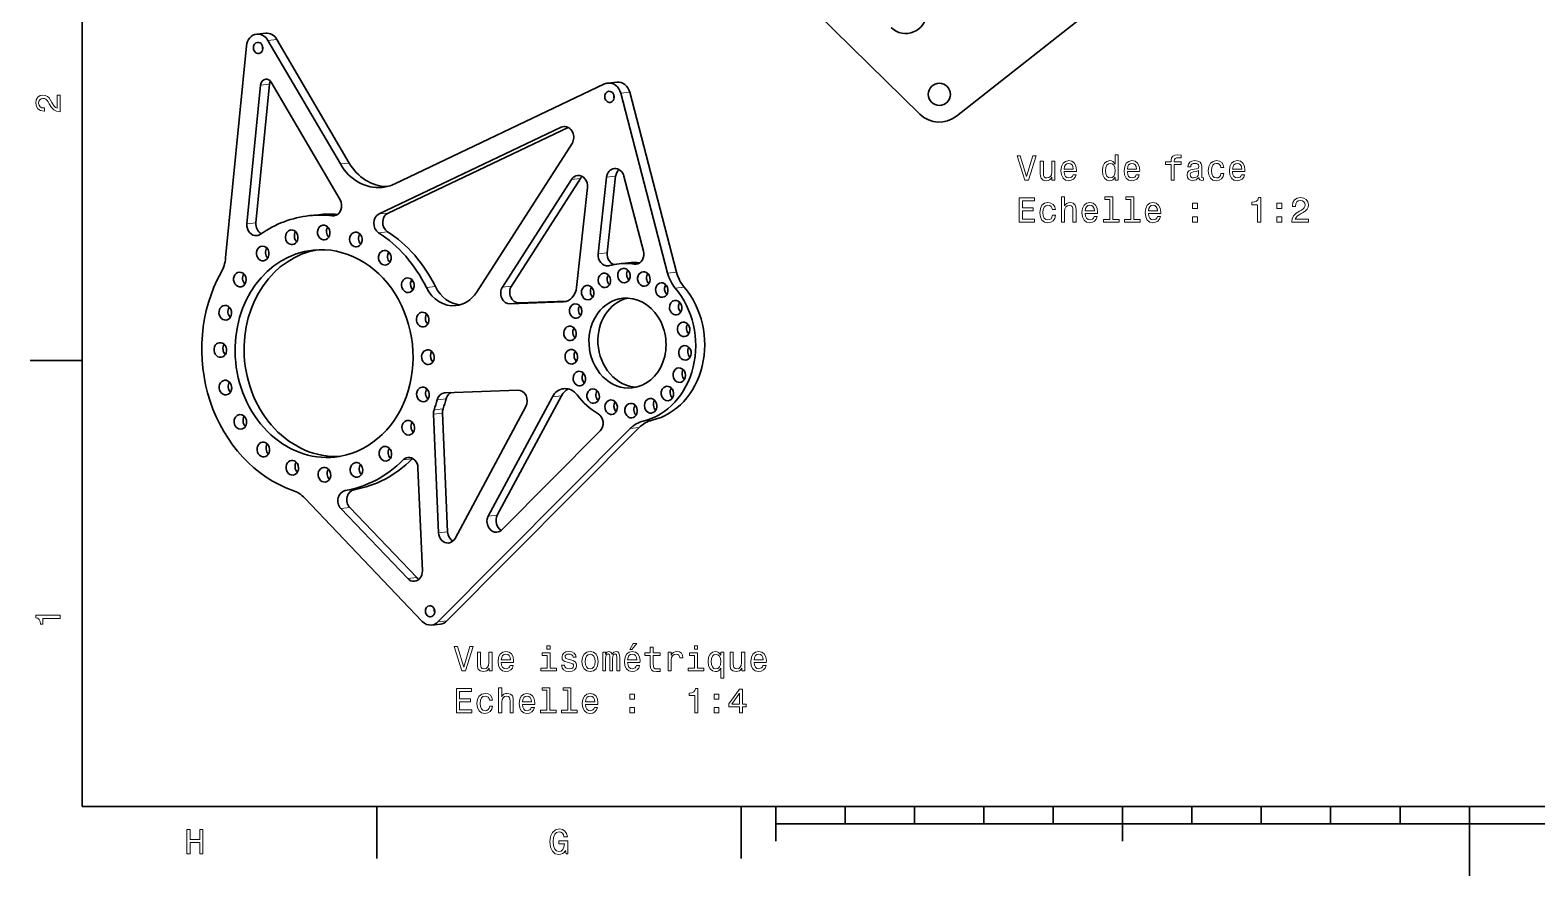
# Model space of a CAD drawing. Extents: x 0 to 420, y 0 to 297.
# Drawn here: x 2.5 to 219.7, y 0 to 121.9 of the extents above; entities that cross this region are included whole.
import ezdxf

# ---------------------------------------------------------------- set-up
doc = ezdxf.new("R2010")
doc.units = 0

msp = doc.modelspace()

# ---------------------------------------------------------------- linework, layer by layer
at = {"color": 7, "lineweight": 35}
for p, q in [((10, 287), (10, 10)), ((204.404541, 163.354095), (136.066574, 109.527504)), ((130.789108, 109.815613), (93.420738, 146.505951)), ((33.674801, 119.663879), (30.678421, 89.081589)), ((47.22279, 102.634369), (36.775673, 120.46244)), ((48.518517, 102.770615), (38.0714, 120.598694)), ((33.753609, 94.013489), (35.712704, 114.008789)), ((35.049339, 94.149734), (37.00843, 114.145042)), ((85.328804, 114.168823), (55.06496, 99.773178)), ((88.949409, 112.974655), (95.708809, 87.021477)), ((87.653687, 112.838402), (94.413086, 86.885223)), ((79.073311, 107.921494), (52.801247, 95.424629)), ((80.055649, 107.908676), (54.096973, 95.560883)), ((80.626205, 105.6082), (66.832642, 84.125237)), ((73.987549, 67.693741), (63.756229, 48.656834)), ((89.02166, 64.493927), (61.300468, 36.621265)), ((90.31739, 64.63018), (62.596191, 36.757519)), ((70.502937, 49.891357), (84.68129, 64.147171)), ((59.040527, 36.686954), (42.109695, 54.443886)), ((10, 10), (410, 10)), ((110, 7.5), (310, 7.5))]:
    msp.add_line(p, q, dxfattribs=at)
at = {"color": 7, "lineweight": 35, "ltscale": 0.032572}
for p, q in [((36.460838, 121.49765), (35.165108, 121.361397)), ((87.105225, 114.441055), (85.809494, 114.304802)), ((44.08284, 95.324234), (42.787113, 95.187981)), ((88.716133, 88.387634), (87.420403, 88.251381)), ((61.664787, 36.299984), (60.369057, 36.163734))]:
    msp.add_line(p, q, dxfattribs=at)
at = {"color": 7, "lineweight": 13, "ltscale": 0.032572}
for p, q in [((38.0714, 120.598694), (36.775673, 120.46244)), ((37.00843, 114.145042), (35.712704, 114.008789)), ((88.949409, 112.974655), (87.653687, 112.838402)), ((48.518517, 102.770615), (47.22279, 102.634369)), ((81.843666, 100.549881), (80.547935, 100.413635)), ((86.909843, 100.8564), (85.61412, 100.720154)), ((35.049339, 94.149734), (33.753609, 94.013489)), ((54.096973, 95.560883), (52.801247, 95.424629)), ((54.025566, 92.863846), (52.729836, 92.727592)), ((85.700043, 89.812447), (84.404312, 89.676193)), ((95.708809, 87.021477), (94.413086, 86.885223)), ((60.92849, 84.963318), (59.632759, 84.827065)), ((71.8815, 85.03418), (70.58577, 84.897926)), ((96.803177, 84.880379), (95.507454, 84.744125)), ((72.997467, 82.613564), (71.701736, 82.47731)), ((62.484806, 68.790657), (61.189079, 68.654411)), ((79.099464, 69.211517), (77.803734, 69.075264)), ((61.939625, 66.704308), (60.643898, 66.568054)), ((62.031593, 67.337448), (60.735867, 67.201202)), ((92.183716, 65.695122), (90.887993, 65.558868)), ((90.31739, 64.63018), (89.02166, 64.493927)), ((57.572021, 60.110588), (56.276295, 59.974335)), ((49.211002, 55.674271), (47.915276, 55.538017)), ((48.599075, 53.092922), (47.303349, 52.956673)), ((69.850319, 52.002098), (68.554588, 51.865849)), ((62.677792, 49.59304), (61.382065, 49.456787)), ((58.228584, 42.993565), (56.932854, 42.857315)), ((62.596191, 36.757519), (61.300468, 36.621265))]:
    msp.add_line(p, q, dxfattribs=at)
at = {"color": 7, "lineweight": 35, "ltscale": 0.490714}
msp.add_line((37.263138, 114.408073), (47.186981, 97.472969), dxfattribs=at)
at = {"color": 7, "lineweight": 13, "ltscale": 0.018461}
msp.add_line((79.807686, 107.998718), (79.073311, 107.921494), dxfattribs=at)
at = {"color": 7, "lineweight": 35, "ltscale": 0.460965}
for p, q in [((70.58577, 84.897926), (80.547935, 100.413635)), ((71.8815, 85.03418), (81.843666, 100.549881))]:
    msp.add_line(p, q, dxfattribs=at)
at = {"color": 7, "lineweight": 35, "ltscale": 0.277751}
msp.add_line((84.404312, 89.676193), (85.61412, 100.720154), dxfattribs=at)
at = {"color": 7, "lineweight": 35, "ltscale": 0.27775}
msp.add_line((85.700043, 89.812447), (86.909843, 100.8564), dxfattribs=at)
at = {"color": 7, "lineweight": 35, "ltscale": 0.278915}
msp.add_line((88.112968, 100.873962), (90.92485, 90.077538), dxfattribs=at)
at = {"color": 7, "lineweight": 35, "ltscale": 0.362488}
msp.add_line((82.856026, 99.251961), (81.27713, 84.838654), dxfattribs=at)
at = {"color": 7, "lineweight": 13, "ltscale": 0.012146}
msp.add_line((46.531445, 95.216156), (46.048252, 95.165344), dxfattribs=at)
at = {"color": 7, "lineweight": 13, "ltscale": 0.013934}
msp.add_line((90.1287, 88.258713), (89.574409, 88.200424), dxfattribs=at)
at = {"color": 7, "lineweight": 35, "ltscale": 0.189827}
msp.add_line((79.290253, 82.740425), (71.701736, 82.47731), dxfattribs=at)
at = {"color": 7, "lineweight": 35, "ltscale": 0.171582}
msp.add_line((79.856621, 82.851387), (72.997467, 82.613564), dxfattribs=at)
at = {"color": 7, "lineweight": 13, "ltscale": 0.006383}
msp.add_line((79.544167, 82.76712), (79.290253, 82.740425), dxfattribs=at)
at = {"color": 7, "lineweight": 35, "ltscale": 0.1875}
for p, q in [((10, 74.300003), (2.5, 74.300003)), ((52.5, 10), (52.5, 2.5)), ((105, 10), (105, 2.5))]:
    msp.add_line(p, q, dxfattribs=at)
at = {"color": 7, "lineweight": 35, "ltscale": 0.262215}
msp.add_line((72.814148, 70.016708), (62.331863, 69.653267), dxfattribs=at)
at = {"color": 7, "lineweight": 35, "ltscale": 0.488435}
msp.add_line((77.803734, 69.075264), (68.554588, 51.865849), dxfattribs=at)
at = {"color": 7, "lineweight": 35, "ltscale": 0.488436}
msp.add_line((79.099464, 69.211517), (69.850319, 52.002098), dxfattribs=at)
at = {"color": 7, "lineweight": 35, "ltscale": 0.42818}
for p, q in [((61.382065, 49.456787), (60.643898, 66.568054)), ((62.677792, 49.59304), (61.939625, 66.704308))]:
    msp.add_line(p, q, dxfattribs=at)
at = {"color": 7, "lineweight": 35, "ltscale": 0.372056}
msp.add_line((59.053627, 43.982586), (58.412212, 58.850983), dxfattribs=at)
at = {"color": 7, "lineweight": 35, "ltscale": 0.348859}
for p, q in [((47.303349, 52.956673), (56.932854, 42.857315)), ((48.599075, 53.092922), (58.228584, 42.993565))]:
    msp.add_line(p, q, dxfattribs=at)
at = {"color": 7, "lineweight": 35, "ltscale": 0.125}
for p, q in [((110, 10), (110, 5)), ((160, 10), (160, 5))]:
    msp.add_line(p, q, dxfattribs=at)
at = {"color": 7, "lineweight": 35, "ltscale": 0.0625}
for p, q in [((120, 10), (120, 7.5)), ((130, 10), (130, 7.5)), ((140, 10), (140, 7.5)), ((150, 10), (150, 7.5)), ((170, 10), (170, 7.5)), ((180, 10), (180, 7.5)), ((190, 10), (190, 7.5)), ((200, 10), (200, 7.5))]:
    msp.add_line(p, q, dxfattribs=at)
at = {"color": 7, "lineweight": 35, "ltscale": 0.25}
msp.add_line((210, 10), (210, 0), dxfattribs=at)
at = {"color": 7, "lineweight": 13}
for points in [[(6.833213, 110.169449), (6.833213, 112.575073), (6.399496, 112.575073), (6.399496, 110.673775), (6.162464, 110.779686), (5.965778, 110.961243), (5.607709, 111.521034), (5.456412, 111.818588), (5.239553, 112.151443), (4.987392, 112.388474), (4.689842, 112.524643), (4.351945, 112.575073), (3.928314, 112.489334), (3.595461, 112.252304), (3.383646, 111.889191), (3.307997, 111.420174), (3.393732, 110.93602), (3.630764, 110.567871), (4.009006, 110.330833), (4.508286, 110.250145), (4.578891, 110.250145), (4.578891, 110.709076), (4.538545, 110.709076), (4.195605, 110.754463), (3.943444, 110.890633), (3.782061, 111.107491), (3.726585, 111.394958), (3.777017, 111.687462), (3.903098, 111.90432), (4.099784, 112.045532), (4.346902, 112.095963), (4.578891, 112.060661), (4.775577, 111.964844), (4.947046, 111.803459), (5.098343, 111.581558), (5.259727, 111.284004), (5.572406, 110.789772), (5.90526, 110.441788), (6.308718, 110.235016), (6.818084, 110.169449)], [(147.039886, 103.81823), (146.162354, 100.837685), (145.259628, 103.81823), (144.780518, 103.81823), (145.910202, 100.313187), (146.41452, 100.313187), (147.518982, 103.81823)], [(150.242325, 103.0214), (149.798523, 103.0214), (149.798523, 101.458), (149.748093, 101.094887), (149.601837, 100.832642), (149.374893, 100.671257), (149.077347, 100.620827), (148.840317, 100.661171), (148.689011, 100.782204), (148.603287, 100.988976), (148.583115, 101.281487), (148.583115, 103.0214), (148.139313, 103.0214), (148.139313, 101.241142), (148.154434, 100.883072), (148.250259, 100.585518), (148.54277, 100.313187), (149.01178, 100.217369), (149.263947, 100.25267), (149.480804, 100.343445), (149.667404, 100.499786), (149.818695, 100.72673), (149.818695, 100.313187), (150.242325, 100.313187)], [(151.578781, 101.538689), (153.354004, 101.538689), (153.359039, 101.745461), (153.278351, 102.325432), (153.056458, 102.759155), (152.70343, 103.0214), (152.234406, 103.117218), (151.775467, 103.016357), (151.42244, 102.733932), (151.195496, 102.275002), (151.114807, 101.669815), (151.19046, 101.0495), (151.417404, 100.595604), (151.765381, 100.313187), (152.219269, 100.217369), (152.61264, 100.282928), (152.93541, 100.454399), (153.17244, 100.72673), (153.308609, 101.089844), (152.869858, 101.089844), (152.779068, 100.888115), (152.647949, 100.736816), (152.27475, 100.615784), (151.987289, 100.671257), (151.770432, 100.847771), (151.629211, 101.135231), (151.578781, 101.52356)], [(151.578781, 101.911888), (151.634262, 102.259872), (151.770432, 102.517075), (151.977203, 102.673416), (152.249542, 102.728889), (152.51683, 102.673416), (152.723602, 102.517075), (152.849686, 102.259872), (152.895065, 101.911888)], [(158.926773, 100.731773), (158.926773, 100.313187), (159.370575, 100.313187), (159.370575, 103.934227), (158.931808, 103.934227), (158.931808, 102.607857), (158.593918, 102.991142), (158.387146, 103.081917), (158.150116, 103.117218), (157.721436, 103.016357), (157.38858, 102.733932), (157.171722, 102.280045), (157.096085, 101.669815), (157.171722, 101.059586), (157.38858, 100.600647), (157.721436, 100.313187), (158.150116, 100.217369), (158.387146, 100.25267), (158.598953, 100.343445)], [(158.225754, 102.718803), (158.518265, 102.648201), (158.740173, 102.451515), (158.871292, 102.123703), (158.921722, 101.669815), (158.871292, 101.210884), (158.740173, 100.883072), (158.518265, 100.681343), (158.225754, 100.615784), (157.94838, 100.681343), (157.736572, 100.883072), (157.595352, 101.215927), (157.549973, 101.669815), (157.595352, 102.11866), (157.736572, 102.446472), (157.94838, 102.648201)], [(160.686859, 101.538689), (162.462067, 101.538689), (162.467117, 101.745461), (162.386429, 102.325432), (162.16452, 102.759155), (161.811493, 103.0214), (161.342468, 103.117218), (160.883545, 103.016357), (160.530518, 102.733932), (160.303574, 102.275002), (160.222885, 101.669815), (160.298523, 101.0495), (160.525467, 100.595604), (160.873459, 100.313187), (161.327347, 100.217369), (161.720718, 100.282928), (162.043488, 100.454399), (162.280518, 100.72673), (162.416687, 101.089844), (161.977921, 101.089844), (161.887146, 100.888115), (161.756012, 100.736816), (161.382828, 100.615784), (161.095352, 100.671257), (160.878494, 100.847771), (160.737289, 101.135231), (160.686859, 101.52356)], [(160.686859, 101.911888), (160.742325, 102.259872), (160.878494, 102.517075), (161.085266, 102.673416), (161.357605, 102.728889), (161.624893, 102.673416), (161.831665, 102.517075), (161.957748, 102.259872), (162.003143, 101.911888)], [(166.98584, 102.552383), (166.98584, 100.313187), (167.429657, 100.313187), (167.429657, 102.552383), (168.438293, 102.552383), (168.438293, 102.930618), (167.429657, 102.930618), (167.429657, 103.097046), (167.464951, 103.298775), (167.580948, 103.434944), (167.777634, 103.515633), (168.060059, 103.545898), (168.438293, 103.525726), (168.438293, 103.909012), (167.959198, 103.934227), (167.525482, 103.888832), (167.222885, 103.75267), (167.041321, 103.515633), (166.98584, 103.177742), (166.98584, 102.930618), (166.173889, 102.930618), (166.173889, 102.552383)], [(171.015381, 100.666214), (171.015381, 100.651085), (171.040604, 100.479614), (171.116257, 100.358574), (171.433975, 100.262756), (171.681091, 100.303101), (171.681091, 100.646042), (171.57518, 100.630913), (171.433975, 100.696472), (171.408752, 100.898201), (171.408752, 102.300217), (171.348236, 102.658287), (171.171722, 102.910446), (170.86409, 103.061745), (170.430374, 103.117218), (170.006744, 103.056702), (169.694061, 102.885231), (169.497375, 102.617943), (169.431808, 102.264915), (169.431808, 102.234657), (169.830231, 102.234657), (169.865524, 102.446472), (169.976486, 102.597771), (170.158035, 102.688545), (170.415237, 102.723846), (170.662354, 102.698631), (170.838867, 102.622986), (170.944778, 102.491859), (170.980087, 102.310303), (170.959915, 102.098488), (170.879211, 101.992584), (170.67749, 101.942146), (170.299255, 101.901802), (169.865524, 101.811028), (169.557892, 101.649643), (169.376343, 101.397484), (169.320862, 101.024284), (169.371292, 100.691429), (169.527634, 100.444313), (169.7798, 100.287971), (170.127777, 100.232498), (170.596802, 100.338402)], [(174.167404, 102.123703), (174.606171, 102.123703), (174.515381, 102.527161), (174.298523, 102.844887), (173.960632, 103.041573), (173.521866, 103.117218), (173.03772, 103.016357), (172.669556, 102.733932), (172.437576, 102.275002), (172.356888, 101.659729), (172.432526, 101.0495), (172.659485, 100.595604), (173.017548, 100.313187), (173.506744, 100.217369), (173.94046, 100.293015), (174.278351, 100.504829), (174.510345, 100.837685), (174.611206, 101.281487), (174.187576, 101.281487), (174.111923, 100.999069), (173.970718, 100.787247), (173.768982, 100.656128), (173.521866, 100.615784), (173.214233, 100.681343), (172.992325, 100.883072), (172.856171, 101.210884), (172.810776, 101.674858), (172.856171, 102.128746), (172.997375, 102.456558), (173.224319, 102.658287), (173.521866, 102.728889), (173.784119, 102.683502), (173.980804, 102.567513), (174.111923, 102.37587)], [(175.866974, 101.538689), (177.642181, 101.538689), (177.647232, 101.745461), (177.566528, 102.325432), (177.344635, 102.759155), (176.991608, 103.0214), (176.522583, 103.117218), (176.06366, 103.016357), (175.710632, 102.733932), (175.483688, 102.275002), (175.402985, 101.669815), (175.478638, 101.0495), (175.705582, 100.595604), (176.053574, 100.313187), (176.507462, 100.217369), (176.900833, 100.282928), (177.223602, 100.454399), (177.460632, 100.72673), (177.596802, 101.089844), (177.158035, 101.089844), (177.067261, 100.888115), (176.936127, 100.736816), (176.562927, 100.615784), (176.275467, 100.671257), (176.058609, 100.847771), (175.917404, 101.135231), (175.866974, 101.52356)], [(175.866974, 101.911888), (175.92244, 102.259872), (176.058609, 102.517075), (176.265381, 102.673416), (176.53772, 102.728889), (176.805008, 102.673416), (177.01178, 102.517075), (177.137863, 102.259872), (177.183258, 101.911888)], [(170.964951, 101.261314), (170.904434, 100.999069), (170.743057, 100.797333), (170.500977, 100.666214), (170.20343, 100.620827), (170.01178, 100.646042), (169.87561, 100.72673), (169.789886, 100.867943), (169.764664, 101.064629), (169.784836, 101.241142), (169.865524, 101.367218), (170.188293, 101.50843), (170.596802, 101.568947), (170.964951, 101.689987)], [(145.103287, 94.266357), (147.322296, 94.266357), (147.322296, 94.689987), (145.567261, 94.689987), (145.567261, 95.875145), (147.130661, 95.875145), (147.130661, 96.293732), (145.567261, 96.293732), (145.567261, 97.342728), (147.281952, 97.342728), (147.281952, 97.766357), (145.103287, 97.766357)], [(151.19046, 94.266357), (151.634262, 94.266357), (151.634262, 95.829758), (151.679657, 96.187828), (151.825897, 96.450073), (152.052856, 96.611458), (152.355438, 96.671974), (152.597519, 96.621544), (152.74881, 96.485374), (152.824463, 96.25843), (152.849686, 95.955841), (152.849686, 94.266357), (153.293488, 94.266357), (153.293488, 96.046616), (153.273315, 96.404686), (153.182526, 96.70224), (152.884979, 96.974571), (152.421005, 97.070389), (152.168839, 97.035088), (151.951981, 96.93927), (151.770432, 96.787971), (151.634262, 96.5812), (151.634262, 97.887398), (151.19046, 97.887398)], [(158.145065, 97.514198), (158.145065, 94.639557), (157.232239, 94.639557), (157.232239, 94.266357), (159.496658, 94.266357), (159.496658, 94.639557), (158.588867, 94.639557), (158.588867, 97.887398), (157.449097, 97.887398), (157.449097, 97.514198)], [(161.181091, 97.514198), (161.181091, 94.639557), (160.268265, 94.639557), (160.268265, 94.266357), (162.532684, 94.266357), (162.532684, 94.639557), (161.624893, 94.639557), (161.624893, 97.887398), (160.485123, 97.887398), (160.485123, 97.514198)], [(179.467834, 94.266357), (179.926758, 94.266357), (179.926758, 97.791573), (179.583832, 97.791573), (179.493042, 97.48394), (179.311493, 97.277161), (179.034119, 97.156128), (178.650833, 97.115784), (178.650833, 96.757713), (179.467834, 96.757713)], [(184.400116, 94.266357), (186.805725, 94.266357), (186.805725, 94.700073), (184.904434, 94.700073), (185.010345, 94.937103), (185.191895, 95.133789), (185.751694, 95.491859), (186.04924, 95.643158), (186.382095, 95.860016), (186.619125, 96.112183), (186.755295, 96.409729), (186.805725, 96.747627), (186.720001, 97.171257), (186.482956, 97.504112), (186.119843, 97.715927), (185.650833, 97.791573), (185.166687, 97.705841), (184.798523, 97.468803), (184.561493, 97.090569), (184.480804, 96.591286), (184.480804, 96.520683), (184.939728, 96.520683), (184.939728, 96.561028), (184.985123, 96.903969), (185.121292, 97.156128), (185.33815, 97.317513), (185.62561, 97.372986), (185.918121, 97.322556), (186.134979, 97.196472), (186.276184, 96.999786), (186.32663, 96.75267), (186.291321, 96.520683), (186.195496, 96.323997), (186.034119, 96.152527), (185.81221, 96.001228), (185.514664, 95.839844), (185.020416, 95.527161), (184.67244, 95.194313), (184.465668, 94.790855), (184.400116, 94.281487)], [(149.879211, 96.076874), (150.317978, 96.076874), (150.227203, 96.480331), (150.010345, 96.798058), (149.67244, 96.994743), (149.233688, 97.070389), (148.749542, 96.969528), (148.381378, 96.687103), (148.149399, 96.228172), (148.068695, 95.6129), (148.144348, 95.00267), (148.371292, 94.548775), (148.72937, 94.266357), (149.218552, 94.17054), (149.652267, 94.246185), (149.990173, 94.458), (150.222153, 94.790855), (150.323029, 95.234657), (149.899399, 95.234657), (149.823746, 94.95224), (149.682526, 94.740417), (149.480804, 94.609299), (149.233688, 94.568954), (148.926056, 94.634514), (148.704147, 94.836243), (148.567978, 95.164055), (148.522583, 95.628029), (148.567978, 96.081917), (148.709183, 96.409729), (148.936142, 96.611458), (149.233688, 96.68206), (149.495926, 96.636673), (149.692627, 96.520683), (149.823746, 96.329041)], [(154.614807, 95.491859), (156.39003, 95.491859), (156.395065, 95.698631), (156.314377, 96.278603), (156.092468, 96.712326), (155.739456, 96.974571), (155.270432, 97.070389), (154.811493, 96.969528), (154.458466, 96.687103), (154.231522, 96.228172), (154.150833, 95.622986), (154.226486, 95.00267), (154.45343, 94.548775), (154.801407, 94.266357), (155.255295, 94.17054), (155.648666, 94.236099), (155.971436, 94.40757), (156.208466, 94.679901), (156.344635, 95.043015), (155.905884, 95.043015), (155.815094, 94.841286), (155.683975, 94.689987), (155.310776, 94.568954), (155.023315, 94.624428), (154.806458, 94.800941), (154.665237, 95.088402), (154.614807, 95.47673)], [(154.614807, 95.865059), (154.670288, 96.213043), (154.806458, 96.470245), (155.013229, 96.626587), (155.285553, 96.68206), (155.552856, 96.626587), (155.759628, 96.470245), (155.885696, 96.213043), (155.931091, 95.865059)], [(163.722885, 95.491859), (165.498093, 95.491859), (165.503143, 95.698631), (165.422455, 96.278603), (165.200546, 96.712326), (164.847519, 96.974571), (164.378494, 97.070389), (163.919571, 96.969528), (163.566544, 96.687103), (163.3396, 96.228172), (163.258896, 95.622986), (163.334549, 95.00267), (163.561493, 94.548775), (163.909485, 94.266357), (164.363373, 94.17054), (164.756744, 94.236099), (165.079514, 94.40757), (165.316544, 94.679901), (165.452698, 95.043015), (165.013947, 95.043015), (164.923172, 94.841286), (164.792038, 94.689987), (164.418839, 94.568954), (164.131378, 94.624428), (163.91452, 94.800941), (163.773315, 95.088402), (163.722885, 95.47673)], [(163.722885, 95.865059), (163.778351, 96.213043), (163.91452, 96.470245), (164.121292, 96.626587), (164.393631, 96.68206), (164.660919, 96.626587), (164.867691, 96.470245), (164.993774, 96.213043), (165.039154, 95.865059)], [(170.10257, 96.223129), (170.798523, 96.223129), (170.798523, 96.974571), (170.10257, 96.974571)], [(182.246643, 96.223129), (182.942612, 96.223129), (182.942612, 96.974571), (182.246643, 96.974571)], [(170.10257, 94.266357), (170.798523, 94.266357), (170.798523, 95.017799), (170.10257, 95.017799)], [(182.246643, 94.266357), (182.942612, 94.266357), (182.942612, 95.017799), (182.246643, 95.017799)], [(6.833213, 37.109222), (6.833213, 37.568153), (3.307997, 37.568153), (3.307997, 37.225216), (3.615634, 37.134438), (3.822406, 36.952881), (3.943444, 36.675503), (3.98379, 36.292217), (4.341859, 36.292217), (4.341859, 37.109222)], [(65.892784, 33.054161), (65.015266, 30.073614), (64.112526, 33.054161), (63.633419, 33.054161), (64.763107, 29.549118), (65.267426, 29.549118), (66.371895, 33.054161)], [(77.487167, 33.170155), (77.01815, 33.170155), (77.01815, 32.665833), (77.487167, 32.665833)], [(88.955467, 32.625488), (89.253021, 32.625488), (89.954025, 33.482834), (89.459793, 33.482834)], [(91.890625, 31.788311), (91.890625, 30.431683), (91.920883, 29.992922), (92.062096, 29.690329), (92.344513, 29.513815), (92.823624, 29.453297), (93.348114, 29.478514), (93.348114, 29.861797), (92.964828, 29.831539), (92.616852, 29.871885), (92.430252, 29.997965), (92.349556, 30.209782), (92.334427, 30.507332), (92.334427, 31.788311), (93.348114, 31.788311), (93.348114, 32.166553), (92.334427, 32.166553), (92.334427, 32.95834), (91.890625, 32.95834), (91.890625, 32.166553), (91.124054, 32.166553), (91.124054, 31.788311)], [(98.739326, 33.170155), (98.270309, 33.170155), (98.270309, 32.665833), (98.739326, 32.665833)], [(69.095238, 32.257332), (68.651428, 32.257332), (68.651428, 30.693932), (68.600998, 30.330818), (68.454742, 30.068571), (68.227798, 29.907187), (67.930252, 29.856754), (67.693222, 29.8971), (67.541924, 30.018139), (67.456184, 30.224911), (67.436012, 30.517418), (67.436012, 32.257332), (66.99221, 32.257332), (66.99221, 30.477072), (67.007339, 30.119003), (67.103165, 29.821453), (67.395668, 29.549118), (67.864685, 29.453297), (68.116852, 29.4886), (68.33371, 29.579378), (68.520309, 29.735718), (68.671608, 29.962664), (68.671608, 29.549118), (69.095238, 29.549118)], [(70.431694, 30.774622), (72.206909, 30.774622), (72.211952, 30.981394), (72.131256, 31.561365), (71.909355, 31.995083), (71.556335, 32.257332), (71.087311, 32.353153), (70.62838, 32.252289), (70.275352, 31.969868), (70.048409, 31.510933), (69.967712, 30.905746), (70.043365, 30.285429), (70.270309, 29.831539), (70.618294, 29.549118), (71.072182, 29.453297), (71.465553, 29.518858), (71.788322, 29.690329), (72.025352, 29.962664), (72.161522, 30.325775), (71.722755, 30.325775), (71.631981, 30.124046), (71.500854, 29.97275), (71.127655, 29.851711), (70.840195, 29.907187), (70.623337, 30.0837), (70.482124, 30.371164), (70.431694, 30.759493)], [(70.431694, 31.147821), (70.487167, 31.495804), (70.623337, 31.753008), (70.830109, 31.909348), (71.10244, 31.964825), (71.369736, 31.909348), (71.576508, 31.753008), (71.702583, 31.495804), (71.747971, 31.147821)], [(77.472038, 29.922318), (77.472038, 32.166553), (76.332268, 32.166553), (76.332268, 31.788311), (77.028236, 31.788311), (77.028236, 29.922318), (76.120453, 29.922318), (76.120453, 29.549118), (78.389908, 29.549118), (78.389908, 29.922318)], [(80.477798, 31.127647), (80.049126, 31.228514), (79.7314, 31.344507), (79.625496, 31.581539), (79.655754, 31.747965), (79.761665, 31.869003), (79.933136, 31.944651), (80.180252, 31.974911), (80.417282, 31.944651), (80.603882, 31.853872), (80.724922, 31.717707), (80.775352, 31.53615), (81.209068, 31.53615), (81.209068, 31.546236), (81.133423, 31.874046), (80.926651, 32.131252), (80.603882, 32.292633), (80.180252, 32.353153), (79.751579, 32.292633), (79.438896, 32.126205), (79.24221, 31.879089), (79.181694, 31.56641), (79.227081, 31.263815), (79.368294, 31.052), (79.600281, 30.900703), (79.938171, 30.794796), (80.432411, 30.673758), (80.735008, 30.547678), (80.815697, 30.446812), (80.845955, 30.295515), (80.800568, 30.108917), (80.679535, 29.967707), (80.482849, 29.876928), (80.220596, 29.846668), (79.943222, 29.876928), (79.741486, 29.982836), (79.605324, 30.154305), (79.54985, 30.391336), (79.12117, 30.391336), (79.19178, 29.987879), (79.398552, 29.695372), (79.726364, 29.518858), (80.180252, 29.453297), (80.654312, 29.518858), (81.002296, 29.695372), (81.214111, 29.977793), (81.289764, 30.345947), (81.234283, 30.663671), (81.077942, 30.880529), (80.82074, 31.02174)], [(82.056335, 30.900703), (82.137024, 30.285429), (82.369011, 29.831539), (82.737167, 29.549118), (83.2314, 29.453297), (83.720596, 29.549118), (84.088753, 29.826496), (84.32074, 30.280386), (84.406479, 30.900703), (84.32074, 31.515976), (84.088753, 31.974911), (83.720596, 32.252289), (83.2314, 32.353153), (82.737167, 32.252289), (82.369011, 31.969868), (82.137024, 31.515976)], [(82.510223, 30.905746), (82.555611, 31.359636), (82.696823, 31.687447), (82.923767, 31.889175), (83.2314, 31.959782), (83.533997, 31.889175), (83.760941, 31.69249), (83.902153, 31.359636), (83.952583, 30.905746), (83.902153, 30.446812), (83.760941, 30.11396), (83.533997, 29.91223), (83.2314, 29.846668), (82.923767, 29.91223), (82.696823, 30.11396), (82.555611, 30.446812)], [(85.046967, 29.549118), (85.455467, 29.549118), (85.455467, 31.359636), (85.480682, 31.631971), (85.556335, 31.828657), (85.672325, 31.944651), (85.823624, 31.99004), (85.944664, 31.949694), (86.025352, 31.848829), (86.065697, 31.677361), (86.080826, 31.450415), (86.080826, 29.549118), (86.464111, 29.549118), (86.464111, 31.359636), (86.489334, 31.626928), (86.56498, 31.823614), (86.68602, 31.944651), (86.837311, 31.99004), (86.958351, 31.949694), (87.03904, 31.848829), (87.089478, 31.450415), (87.089478, 29.549118), (87.497978, 29.549118), (87.497978, 31.420155), (87.472763, 31.808483), (87.392067, 32.106033), (87.230682, 32.28759), (86.968437, 32.353153), (86.660797, 32.252289), (86.423767, 31.959782), (86.237167, 32.247246), (85.924484, 32.353153), (85.637024, 32.252289), (85.440338, 31.969868), (85.440338, 32.257332), (85.046967, 32.257332)], [(88.647827, 30.774622), (90.42305, 30.774622), (90.428085, 30.981394), (90.347397, 31.561365), (90.125496, 31.995083), (89.772469, 32.257332), (89.303452, 32.353153), (88.844513, 32.252289), (88.491493, 31.969868), (88.264542, 31.510933), (88.183853, 30.905746), (88.259506, 30.285429), (88.48645, 29.831539), (88.834427, 29.549118), (89.288322, 29.453297), (89.681694, 29.518858), (90.004456, 29.690329), (90.241493, 29.962664), (90.377655, 30.325775), (89.938896, 30.325775), (89.848114, 30.124046), (89.716995, 29.97275), (89.343796, 29.851711), (89.056335, 29.907187), (88.839478, 30.0837), (88.698265, 30.371164), (88.647827, 30.759493)], [(88.647827, 31.147821), (88.703308, 31.495804), (88.839478, 31.753008), (89.046249, 31.909348), (89.318581, 31.964825), (89.585869, 31.909348), (89.792641, 31.753008), (89.918724, 31.495804), (89.964111, 31.147821)], [(94.497971, 29.549118), (94.941772, 29.549118), (94.941772, 31.097389), (94.987167, 31.470589), (95.123337, 31.737879), (95.345238, 31.899261), (95.642784, 31.954739), (95.864685, 31.919436), (96.031113, 31.818571), (96.131973, 31.6471), (96.167282, 31.415112), (96.616127, 31.415112), (96.555611, 31.823614), (96.389183, 32.116119), (96.111801, 32.292633), (95.733566, 32.353153), (95.476357, 32.312805), (95.254456, 32.211941), (95.05777, 32.040474), (94.901428, 31.808483), (94.901428, 32.257332), (94.497971, 32.257332)], [(98.724197, 29.922318), (98.724197, 32.166553), (97.584427, 32.166553), (97.584427, 31.788311), (98.280396, 31.788311), (98.280396, 29.922318), (97.372612, 29.922318), (97.372612, 29.549118), (99.642059, 29.549118), (99.642059, 29.922318)], [(102.067856, 31.838743), (101.911514, 32.065689), (101.735001, 32.227074), (101.528229, 32.317848), (101.291199, 32.353153), (100.862526, 32.252289), (100.529671, 31.969868), (100.312813, 31.515976), (100.237167, 30.905746), (100.312813, 30.290472), (100.529671, 29.836582), (100.862526, 29.549118), (101.291199, 29.453297), (101.528229, 29.483557), (101.729965, 29.56929), (101.906471, 29.725632), (102.067856, 29.962664), (102.067856, 28.500126), (102.511658, 28.500126), (102.511658, 32.257332), (102.067856, 32.257332)], [(100.691055, 30.905746), (100.736443, 31.354593), (100.877655, 31.682404), (101.08947, 31.884132), (101.366852, 31.954739), (101.659355, 31.884132), (101.881256, 31.687447), (102.012375, 31.359636), (102.062813, 30.905746), (102.012375, 30.446812), (101.881256, 30.119003), (101.659355, 29.917274), (101.366852, 29.851711), (101.08947, 29.917274), (100.877655, 30.119003), (100.736443, 30.451857)], [(105.527512, 32.257332), (105.08371, 32.257332), (105.08371, 30.693932), (105.033272, 30.330818), (104.887024, 30.068571), (104.660072, 29.907187), (104.362518, 29.856754), (104.125488, 29.8971), (103.974197, 30.018139), (103.888458, 30.224911), (103.868286, 30.517418), (103.868286, 32.257332), (103.424484, 32.257332), (103.424484, 30.477072), (103.439613, 30.119003), (103.535431, 29.821453), (103.827942, 29.549118), (104.296967, 29.453297), (104.549118, 29.4886), (104.765984, 29.579378), (104.952576, 29.735718), (105.103882, 29.962664), (105.103882, 29.549118), (105.527512, 29.549118)], [(106.863968, 30.774622), (108.639175, 30.774622), (108.644226, 30.981394), (108.56353, 31.561365), (108.341629, 31.995083), (107.988602, 32.257332), (107.519585, 32.353153), (107.060654, 32.252289), (106.707626, 31.969868), (106.480682, 31.510933), (106.399986, 30.905746), (106.475632, 30.285429), (106.702576, 29.831539), (107.050568, 29.549118), (107.504456, 29.453297), (107.897827, 29.518858), (108.220596, 29.690329), (108.457626, 29.962664), (108.593796, 30.325775), (108.155029, 30.325775), (108.064255, 30.124046), (107.933128, 29.97275), (107.559929, 29.851711), (107.272461, 29.907187), (107.055603, 30.0837), (106.914398, 30.371164), (106.863968, 30.759493)], [(106.863968, 31.147821), (106.919434, 31.495804), (107.055603, 31.753008), (107.262375, 31.909348), (107.534714, 31.964825), (107.802002, 31.909348), (108.008774, 31.753008), (108.134857, 31.495804), (108.180244, 31.147821)], [(63.956188, 23.502289), (66.175209, 23.502289), (66.175209, 23.92592), (64.420166, 23.92592), (64.420166, 25.111078), (65.983566, 25.111078), (65.983566, 25.529667), (64.420166, 25.529667), (64.420166, 26.578657), (66.134865, 26.578657), (66.134865, 27.002289), (63.956188, 27.002289)], [(68.732124, 25.312807), (69.170883, 25.312807), (69.080109, 25.716267), (68.863251, 26.033989), (68.525352, 26.230675), (68.086594, 26.306324), (67.60244, 26.20546), (67.234283, 25.923038), (67.002296, 25.464104), (66.921608, 24.848831), (66.997253, 24.2386), (67.224197, 23.78471), (67.582268, 23.502289), (68.071465, 23.406467), (68.50518, 23.482117), (68.843079, 23.693932), (69.075066, 24.026785), (69.175926, 24.470589), (68.752296, 24.470589), (68.676651, 24.188168), (68.535439, 23.976353), (68.33371, 23.845228), (68.086594, 23.804882), (67.778954, 23.870445), (67.557053, 24.072174), (67.420883, 24.399982), (67.375496, 24.86396), (67.420883, 25.31785), (67.562096, 25.64566), (67.78904, 25.847389), (68.086594, 25.917995), (68.348839, 25.872606), (68.545525, 25.756611), (68.676651, 25.564968)], [(70.043365, 23.502289), (70.487167, 23.502289), (70.487167, 25.065689), (70.532555, 25.423759), (70.67881, 25.686007), (70.905754, 25.847389), (71.208351, 25.907909), (71.450424, 25.857475), (71.601723, 25.72131), (71.677368, 25.494364), (71.702583, 25.191771), (71.702583, 23.502289), (72.146393, 23.502289), (72.146393, 25.282549), (72.126213, 25.640617), (72.035439, 25.938168), (71.737885, 26.210503), (71.273911, 26.306324), (71.021751, 26.271021), (70.804893, 26.1752), (70.623337, 26.023903), (70.487167, 25.817131), (70.487167, 27.123325), (70.043365, 27.123325)], [(73.467712, 24.727793), (75.242935, 24.727793), (75.247971, 24.934565), (75.167282, 25.514536), (74.945381, 25.948254), (74.592354, 26.210503), (74.123337, 26.306324), (73.664398, 26.20546), (73.311371, 25.923038), (73.084427, 25.464104), (73.003738, 24.858917), (73.079384, 24.2386), (73.306335, 23.78471), (73.654312, 23.502289), (74.108208, 23.406467), (74.501579, 23.472029), (74.824341, 23.643499), (75.061371, 23.915834), (75.19754, 24.278946), (74.758781, 24.278946), (74.667999, 24.077217), (74.53688, 23.92592), (74.163681, 23.804882), (73.876213, 23.860357), (73.659355, 24.036871), (73.51815, 24.324335), (73.467712, 24.712664)], [(76.997971, 26.750128), (76.997971, 23.875488), (76.085152, 23.875488), (76.085152, 23.502289), (78.349556, 23.502289), (78.349556, 23.875488), (77.44178, 23.875488), (77.44178, 27.123325), (76.30201, 27.123325), (76.30201, 26.750128)], [(80.033997, 26.750128), (80.033997, 23.875488), (79.12117, 23.875488), (79.12117, 23.502289), (81.385582, 23.502289), (81.385582, 23.875488), (80.477798, 23.875488), (80.477798, 27.123325), (79.338028, 27.123325), (79.338028, 26.750128)], [(82.575783, 24.727793), (84.350998, 24.727793), (84.356041, 24.934565), (84.275352, 25.514536), (84.053452, 25.948254), (83.700424, 26.210503), (83.2314, 26.306324), (82.772469, 26.20546), (82.419449, 25.923038), (82.192497, 25.464104), (82.111809, 24.858917), (82.187454, 24.2386), (82.414398, 23.78471), (82.762383, 23.502289), (83.216278, 23.406467), (83.60965, 23.472029), (83.932411, 23.643499), (84.169449, 23.915834), (84.305611, 24.278946), (83.866852, 24.278946), (83.77607, 24.077217), (83.644951, 23.92592), (83.271751, 23.804882), (82.984283, 23.860357), (82.767426, 24.036871), (82.626221, 24.324335), (82.575783, 24.712664)], [(88.955467, 25.459061), (89.651428, 25.459061), (89.651428, 26.210503), (88.955467, 26.210503)], [(98.32074, 23.502289), (98.779671, 23.502289), (98.779671, 27.027504), (98.436737, 27.027504), (98.345955, 26.719868), (98.164398, 26.513096), (97.887024, 26.392059), (97.503738, 26.351713), (97.503738, 25.993643), (98.32074, 25.993643)], [(101.099556, 25.459061), (101.795517, 25.459061), (101.795517, 26.210503), (101.099556, 26.210503)], [(104.760941, 23.502289), (105.214828, 23.502289), (105.214828, 24.369724), (105.714111, 24.369724), (105.714111, 24.773182), (105.214828, 24.773182), (105.214828, 26.92664), (104.75589, 26.92664), (103.222755, 24.813528), (103.222755, 24.369724), (104.760941, 24.369724)], [(103.646385, 24.773182), (104.760941, 26.341625), (104.760941, 24.773182)], [(73.467712, 25.100992), (73.523193, 25.448975), (73.659355, 25.706179), (73.866127, 25.862518), (74.138466, 25.917995), (74.405754, 25.862518), (74.612526, 25.706179), (74.738609, 25.448975), (74.783997, 25.100992)], [(82.575783, 25.100992), (82.631256, 25.448975), (82.767426, 25.706179), (82.974197, 25.862518), (83.246536, 25.917995), (83.513824, 25.862518), (83.720596, 25.706179), (83.84668, 25.448975), (83.892067, 25.100992)], [(88.955467, 23.502289), (89.651428, 23.502289), (89.651428, 24.253729), (88.955467, 24.253729)], [(101.099556, 23.502289), (101.795517, 23.502289), (101.795517, 24.253729), (101.099556, 24.253729)], [(25.079971, 3.166787), (25.548992, 3.166787), (25.548992, 4.810879), (26.95101, 4.810879), (26.95101, 3.166787), (27.414986, 3.166787), (27.414986, 6.666787), (26.95101, 6.666787), (26.95101, 5.239553), (25.548992, 5.239553), (25.548992, 6.666787), (25.079971, 6.666787)], [(79.672913, 3.635807), (79.758644, 3.166787), (80.010803, 3.166787), (80.010803, 5.057997), (78.734871, 5.057997), (78.734871, 4.629323), (79.521614, 4.629323), (79.521614, 4.599063), (79.46109, 4.135087), (79.299713, 3.792147), (79.052589, 3.575288), (78.744957, 3.504683), (78.402016, 3.595461), (78.134727, 3.867795), (77.963257, 4.316643), (77.902733, 4.931916), (77.958214, 5.542147), (78.129684, 5.990994), (78.402016, 6.263329), (78.770172, 6.35915), (79.022331, 6.308718), (79.229103, 6.167507), (79.380402, 5.930475), (79.466141, 5.612752), (79.965416, 5.612752), (79.83429, 6.096902), (79.587173, 6.460014), (79.239189, 6.681916), (78.80043, 6.762608), (78.225502, 6.636527), (77.791786, 6.268372), (77.514404, 5.6884), (77.418587, 4.916787), (77.514404, 4.14013), (77.791786, 3.560158), (78.200287, 3.192003), (78.714699, 3.070965), (79.002159, 3.111311), (79.259361, 3.212176), (79.48127, 3.388689)]]:
    msp.add_lwpolyline(points, close=True, dxfattribs=at)
at = {"color": 7, "lineweight": 35}
msp.add_circle((133.591522, 112.669815), 1.6, dxfattribs=at)
for centre, radius, end in [((128.736496, 124.443954), 3, 359.29271), ((133.591522, 112.669815), 4, 308.225831)]:
    msp.add_arc(centre, radius, 225.524545, end, dxfattribs=at)
for centre, major_axis, start_param, end_param in [((35.374222, 119.37236), (-0.209152, 1.989037), 6.2831593097, 7.6179771577), ((35.374222, 119.37236), (-0.083664, 0.795616), 6.2831637074, 7.7941174418), ((35.374222, 119.37236), (-0.209152, 1.989037), 5.2002888292, 6.2831593097), ((35.374222, 119.37236), (-0.083664, 0.795616), 3.1415710538, 6.2831637074), ((36.669949, 119.508606), (-0.083664, 0.795616), 1.266345219, 1.5109321346), ((36.669949, 119.508606), (-0.083664, 0.795616), 1.5109321346, 1.8751068642), ((36.669949, 119.508606), (-0.209152, 1.989037), 5.2002888292, 6.2831593097), ((35.374222, 119.37236), (-0.083664, 0.795616), 1.5109321346, 3.1415710538), ((36.562412, 113.863037), (-0.104576, 0.994514), 6.2831593097, 7.6179771577), ((36.562412, 113.863037), (-0.104576, 0.994514), 5.2002888292, 6.2831593097), ((37.858139, 113.999283), (-0.104576, 0.994514), 0.8682232216, 1.3347918505), ((86.0186, 112.315765), (-0.083664, 0.795616), 6.2831637074, 7.7941174418), ((86.0186, 112.315765), (-0.209152, 1.989037), 6.283156708, 6.5757058916), ((86.0186, 112.315765), (-0.209152, 1.989037), 4.8876751302, 6.283156708), ((86.0186, 112.315765), (-0.083664, 0.795616), 3.1415710538, 6.2831637074), ((87.314331, 112.452011), (-0.209152, 1.989037), 4.8876751302, 6.283156708), ((86.0186, 112.315765), (-0.083664, 0.795616), 1.5109321346, 3.1415710538), ((87.314331, 112.452011), (-0.083664, 0.795616), 1.266345219, 1.5109321346), ((87.314331, 112.452011), (-0.083664, 0.795616), 1.5109321346, 1.8751068642), ((79.590652, 106.5317), (-0.156868, 1.491776), 6.2831497367, 6.5757058916), ((79.590652, 106.5317), (-0.156868, 1.491776), 3.9584881081, 6.2831497367), ((52.478233, 106.722168), (-0.784332, 7.458878), 2.0586961756, 3.1415567687), ((53.77396, 106.858421), (-0.784332, 7.458878), 2.0586961756, 3.0396701375), ((81.583488, 99.490135), (-0.156868, 1.491776), 0.0000347736, 0.8168954545), ((81.583488, 99.490135), (-0.156868, 1.491776), 4.4631864334, 6.2832200808), ((82.879219, 99.626389), (-0.156868, 1.491776), 0.5337369543, 0.8168954545), ((86.886658, 100.481979), (-0.156868, 1.491776), 0.0000377577, 1.3215937799), ((86.886658, 100.481979), (-0.156868, 1.491776), 4.8876751302, 6.2832230649), ((88.182381, 100.618233), (-0.156868, 1.491776), 0.5339545067, 1.3215937799), ((52.478233, 106.722168), (-0.784332, 7.458878), 3.1415567687, 3.434113238), ((46.135891, 96.655411), (-0.156868, 1.491776), 3.141622881, 5.2002888292), ((35.028175, 93.794846), (-0.156868, 1.491776), 1.3347918505, 3.1415512874), ((36.323902, 93.931099), (-0.156868, 1.491776), 1.3347918505, 2.6133447719), ((44.879753, 75.29776), (-2.091553, 19.890335), 0.0000638426, 0.442856544), ((44.879753, 75.29776), (-2.091553, 19.890335), 6.0922241358, 6.2832491498), ((44.829086, 92.764038), (-0.111115, 1.056671), 0.0000181318, 2.6755554285), ((46.17548, 75.434006), (-2.091553, 19.890335), 6.1235395229, 6.2832491498), ((44.829086, 92.764038), (-0.111115, 1.056671), 3.1416107854, 6.283203439), ((46.124813, 92.900291), (-0.111115, 1.056671), 0.8013598986, 2.3402593311), ((46.135891, 96.655411), (-0.156868, 1.491776), 2.9506314822, 3.141622881), ((53.318592, 94.034836), (-0.156868, 1.491776), 0.2925205845, 2.5421779315), ((54.614319, 94.171082), (-0.156868, 1.491776), 0.2925205845, 2.5421779315), ((35.028175, 93.794846), (-0.156868, 1.491776), 3.1415512874, 3.5844491975), ((40.206821, 92.069527), (-0.111115, 1.056671), 0.0000328129, 2.9897146939), ((40.206821, 92.069527), (-0.111115, 1.056671), 3.1416254665, 6.2832181201), ((41.502548, 92.20578), (-0.111115, 1.056671), 0.8014643498, 2.3401825662), ((44.829086, 92.764038), (-0.111115, 1.056671), 2.6755554285, 3.1416107854), ((49.45631, 91.748833), (-0.111115, 1.056671), 6.2831483636, 8.6445814703), ((49.45631, 91.748833), (-0.111115, 1.056671), 3.14155571, 6.2831483636), ((50.752037, 91.885086), (-0.111115, 1.056671), 0.8013511035, 2.3401394028), ((44.879753, 75.29776), (-2.091553, 19.890335), 5.12032012, 5.6837705851), ((46.17548, 75.434006), (-2.091553, 19.890335), 5.12032012, 5.6837705851), ((26.429871, 89.810379), (-0.522888, 4.97258), 4.0197941132, 4.4763845041), ((44.879753, 75.29776), (-1.568665, 14.917747), 6.2831637074, 7.7941174418), ((46.17548, 75.434006), (-1.568665, 14.917747), 0.0508869739, 1.5109321346), ((36.041977, 89.733276), (-0.111115, 1.056671), 6.2831448034, 9.424737457), ((36.041977, 89.733276), (-0.111115, 1.056671), 3.3038739592, 6.2831448034), ((37.337704, 89.86953), (-0.111115, 1.056671), 0.8014338014, 2.3403455171), ((40.206821, 92.069527), (-0.111115, 1.056671), 2.9897146939, 3.1416254665), ((44.879753, 75.29776), (-1.568665, 14.917747), 3.1415710538, 6.2831637074), ((49.45631, 91.748833), (-0.111115, 1.056671), 2.3613961632, 3.14155571), ((53.635548, 89.123283), (-0.111115, 1.056671), 0.0000048926, 3.1415975462), ((53.635548, 89.123283), (-0.111115, 1.056671), 5.1888295514, 6.2831901998), ((53.635548, 89.123283), (-0.111115, 1.056671), 3.1415975462, 5.1888295514), ((54.931274, 89.259529), (-0.111115, 1.056671), 0.8013322887, 2.3402445169), ((85.676849, 89.438019), (-0.156868, 1.491776), 1.3215937799, 3.1415774177), ((86.97258, 89.574272), (-0.156868, 1.491776), 1.3215937799, 2.7709253933), ((89.69854, 89.685562), (-0.156868, 1.491776), 3.1415782539, 4.8876751302), ((44.879753, 75.29776), (-2.156914, 20.511909), 0.8782014597, 2.7620756896), ((32.742233, 85.983978), (-0.111115, 1.056671), 6.2831827769, 9.4247754305), ((32.742233, 85.983978), (-0.111115, 1.056671), 3.6180332246, 6.2831827769), ((36.041977, 89.733276), (-0.111115, 1.056671), 3.1415521498, 3.3038739592), ((85.285362, 85.860092), (-0.10981, 1.044243), 6.2831444799, 9.1818833524), ((85.285362, 85.860092), (-0.10981, 1.044243), 3.1415518263, 6.2831444799), ((85.676849, 89.438019), (-0.156868, 1.491776), 3.1415774177, 3.2871812264), ((88.622765, 76.814415), (-1.202644, 11.436943), 6.2831564978, 6.4287738799), ((88.100082, 86.545647), (-0.10981, 1.044243), 0.0000314092, 3.1416240627), ((88.622765, 76.814415), (-1.202644, 11.436943), 6.0636803373, 6.2831564978), ((88.100082, 86.545647), (-0.10981, 1.044243), 5.6912248484, 6.2832167163), ((88.100082, 86.545647), (-0.10981, 1.044243), 3.1416240627, 5.6912248484), ((89.395805, 86.6819), (-0.10981, 1.044243), 0.8137874039, 2.3277557928), ((89.918495, 76.950661), (-1.202644, 11.436943), 6.1129011547, 6.2831564978), ((89.69854, 89.685562), (-0.156868, 1.491776), 2.9220876837, 3.1415782539), ((90.977837, 86.057465), (-0.10981, 1.044243), 6.2831527174, 9.424745371), ((90.977837, 86.057465), (-0.10981, 1.044243), 5.342158998, 6.2831527174), ((99.796524, 88.328079), (-0.522888, 4.97258), 1.7460824766, 2.2435625765), ((32.742233, 85.983978), (-0.111115, 1.056671), 3.1415901233, 3.6180332246), ((34.03796, 86.120224), (-0.111115, 1.056671), 0.8013322887, 2.3402445169), ((56.957706, 85.144386), (-0.111115, 1.056671), 0.0000343102, 1.7330776324), ((56.957706, 85.144386), (-0.111115, 1.056671), 1.7330776324, 3.1416269637), ((56.957706, 85.144386), (-0.111115, 1.056671), 3.1416269637, 6.2832196173), ((58.253437, 85.28064), (-0.111115, 1.056671), 0.8014338014, 1.7330776324), ((58.253437, 85.28064), (-0.111115, 1.056671), 1.7330776324, 2.3403455171), ((63.351898, 87.229347), (-0.527267, 5.014221), 1.9787274664, 3.1416379329), ((64.647629, 87.365593), (-0.527267, 5.014221), 1.9787274664, 2.9896389121), ((71.621323, 83.974426), (-0.156868, 1.491776), 0.8168954545, 3.0817284614), ((72.917053, 84.11068), (-0.156868, 1.491776), 0.8168954545, 3.0817284614), ((79.156235, 85.235611), (-0.261444, 2.48629), 3.1416070435, 4.4631864334), ((82.873184, 84.083504), (-0.10981, 1.044243), 0.106171242, 3.1416334655), ((82.873184, 84.083504), (-0.10981, 1.044243), 0.0000408119, 0.106171242), ((82.873184, 84.083504), (-0.10981, 1.044243), 3.1416334655, 6.2832261191), ((84.168915, 84.219757), (-0.10981, 1.044243), 0.8137086093, 2.3278998204), ((85.285362, 85.860092), (-0.10981, 1.044243), 2.8986980452, 3.1415518263), ((86.581093, 85.996346), (-0.10981, 1.044243), 0.8137991184, 2.3279841381), ((88.622765, 76.814415), (-1.202644, 11.436943), 3.2514149781, 5.3851552301), ((90.977837, 86.057465), (-0.10981, 1.044243), 3.1415600638, 5.342158998), ((92.273567, 86.193718), (-0.10981, 1.044243), 0.813690431, 2.3277762378), ((89.918495, 76.950661), (-1.202644, 11.436943), 3.2514149781, 5.3851552301), ((93.571541, 84.454437), (-0.10981, 1.044243), 0.0000115572, 1.851500494), ((93.571541, 84.454437), (-0.10981, 1.044243), 3.1416042108, 6.2831968644), ((94.867271, 84.590683), (-0.10981, 1.044243), 0.8136891682, 1.851500494), ((98.500793, 88.191826), (-0.522888, 4.97258), 1.7460824766, 2.2435625765), ((63.351898, 87.229347), (-0.527267, 5.014221), 3.1416379329, 3.9584881081), ((79.156235, 85.235611), (-0.261444, 2.48629), 3.0817284614, 3.1416070435), ((88.622765, 76.814415), (-0.679756, 6.464355), 6.2831637074, 7.7941174418), ((89.918495, 76.950661), (-0.679756, 6.464355), 0.1177300843, 1.5109321346), ((88.622765, 76.814415), (-0.679756, 6.464355), 3.1415710538, 6.2831637074), ((93.571541, 84.454437), (-0.10981, 1.044243), 1.851500494, 3.1416042108), ((94.867271, 84.590683), (-0.10981, 1.044243), 1.851500494, 2.3278756685), ((95.568352, 81.929909), (-0.10981, 1.044243), 0.0001799838, 1.5024346436), ((95.568352, 81.929909), (-0.10981, 1.044243), 3.1417726373, 6.2833652909), ((96.864075, 82.066154), (-0.10981, 1.044243), 0.8137454677, 1.5024346436), ((30.630596, 81.188637), (-0.111115, 1.056671), 0.0000409076, 3.1416335612), ((30.630596, 81.188637), (-0.111115, 1.056671), 3.93219249, 6.2832262148), ((30.630596, 81.188637), (-0.111115, 1.056671), 3.1416335612, 3.93219249), ((31.926323, 81.324883), (-0.111115, 1.056671), 0.8013511035, 2.3401394028), ((59.097595, 80.201637), (-0.111115, 1.056671), 6.2831627213, 7.7021036743), ((59.097595, 80.201637), (-0.111115, 1.056671), 3.1415700677, 6.2831627213), ((60.393322, 80.337891), (-0.111115, 1.056671), 1.4189183671, 2.3401825662), ((60.393322, 80.337891), (-0.111115, 1.056671), 0.8014643498, 1.4189183671), ((81.154495, 81.430153), (-0.10981, 1.044243), 6.2831537607, 9.4247464143), ((81.154495, 81.430153), (-0.10981, 1.044243), 3.596829746, 6.2831537607), ((81.154495, 81.430153), (-0.10981, 1.044243), 3.1415611071, 3.596829746), ((82.450226, 81.566399), (-0.10981, 1.044243), 0.8136877611, 2.3278342654), ((95.568352, 81.929909), (-0.10981, 1.044243), 1.5024346436, 3.1417726373), ((96.864075, 82.066154), (-0.10981, 1.044243), 1.5024346436, 2.327906102), ((59.097595, 80.201637), (-0.111115, 1.056671), 1.4189183671, 3.1415700677), ((80.336586, 78.22007), (-0.10981, 1.044243), 0.8043029428, 3.1416254111), ((80.336586, 78.22007), (-0.10981, 1.044243), 0.0000327575, 0.8043029428), ((80.336586, 78.22007), (-0.10981, 1.044243), 3.1416254111, 6.2832180647), ((81.632317, 78.356323), (-0.10981, 1.044243), 0.8137487672, 2.3277639397), ((96.727417, 78.788376), (-0.10981, 1.044243), 6.2831735517, 9.4247662053), ((96.727417, 78.788376), (-0.10981, 1.044243), 4.2949614468, 6.2831735517), ((96.727417, 78.788376), (-0.10981, 1.044243), 3.1415808981, 4.2949614468), ((98.023148, 78.924622), (-0.10981, 1.044243), 0.8138448702, 2.3277675492), ((29.913765, 75.81665), (-0.111115, 1.056671), 6.2831571568, 9.4247498104), ((29.913765, 75.81665), (-0.111115, 1.056671), 4.2463517553, 6.2831571568), ((31.209492, 75.952904), (-0.111115, 1.056671), 0.8013598986, 2.3402593311), ((88.622765, 76.814415), (-0.679756, 6.464355), 1.5109321346, 3.1415710538), ((89.918495, 76.950661), (-0.679756, 6.464355), 1.5109321346, 3.023877967), ((96.908943, 75.408752), (-0.10981, 1.044243), 0.0000327575, 3.1416254111), ((96.908943, 75.408752), (-0.10981, 1.044243), 3.9458955964, 6.2832180647), ((98.204674, 75.545006), (-0.10981, 1.044243), 0.8137487672, 2.3277639397), ((29.913765, 75.81665), (-0.111115, 1.056671), 3.1415645032, 4.2463517553), ((44.879753, 75.29776), (-1.568665, 14.917747), 1.5109321346, 3.1415710538), ((46.17548, 75.434006), (-1.568665, 14.917747), 1.5109321346, 3.090682431), ((59.845737, 74.778862), (-0.111115, 1.056671), 1.1047591017, 3.1415645032), ((59.845737, 74.778862), (-0.111115, 1.056671), 6.2831571568, 7.3879444089), ((59.845737, 74.778862), (-0.111115, 1.056671), 3.1415645032, 6.2831571568), ((61.141464, 74.915115), (-0.111115, 1.056671), 1.1047591017, 2.3402593311), ((61.141464, 74.915115), (-0.111115, 1.056671), 0.8013598986, 1.1047591017), ((80.518112, 74.840454), (-0.10981, 1.044243), 1.1533687932, 3.1415808981), ((80.518112, 74.840454), (-0.10981, 1.044243), 6.2831735517, 7.4365541004), ((80.518112, 74.840454), (-0.10981, 1.044243), 3.1415808981, 6.2831735517), ((81.813843, 74.9767), (-0.10981, 1.044243), 1.1533687932, 2.3277675492), ((81.813843, 74.9767), (-0.10981, 1.044243), 0.8138448702, 1.1533687932), ((96.908943, 75.408752), (-0.10981, 1.044243), 3.1416254111, 3.9458955964), ((81.677185, 71.698921), (-0.10981, 1.044243), 0.0001799838, 1.5024346436), ((81.677185, 71.698921), (-0.10981, 1.044243), 3.1417726373, 6.2833652909), ((82.972908, 71.835167), (-0.10981, 1.044243), 0.8137454677, 1.5024346436), ((82.972908, 71.835167), (-0.10981, 1.044243), 1.5024346436, 2.327906102), ((96.091034, 72.198677), (-0.10981, 1.044243), 6.2831537607, 9.4247464143), ((96.091034, 72.198677), (-0.10981, 1.044243), 3.596829746, 6.2831537607), ((97.386765, 72.334923), (-0.10981, 1.044243), 0.8136877611, 2.3278342654), ((30.661907, 70.393875), (-0.111115, 1.056671), 6.2831627213, 9.4247553749), ((30.661907, 70.393875), (-0.111115, 1.056671), 4.5605110207, 6.2831627213), ((30.661907, 70.393875), (-0.111115, 1.056671), 3.1415700677, 4.5605110207), ((31.957638, 70.530128), (-0.111115, 1.056671), 0.8014643498, 2.3401825662), ((59.128906, 69.406883), (-0.111115, 1.056671), 0.7905998364, 3.1416335612), ((59.128906, 69.406883), (-0.111115, 1.056671), 0.0000409076, 0.7905998364), ((59.128906, 69.406883), (-0.111115, 1.056671), 3.1416335612, 6.2832262148), ((60.424637, 69.543137), (-0.111115, 1.056671), 0.8013511035, 2.3401394028), ((62.412277, 68.156158), (-0.156868, 1.491776), 0.0000275422, 1.1421656508), ((62.412277, 68.156158), (-0.156868, 1.491776), 6.223321115, 6.2832128494), ((63.708008, 68.292404), (-0.156868, 1.491776), 0.2906619469, 1.1421656508), ((72.894562, 68.5196), (-0.156868, 1.491776), 4.0388493051, 6.223321115), ((79.718506, 67.628464), (-0.274811, 2.613403), 6.283146394, 7.1804419587), ((81.014236, 67.764709), (-0.274811, 2.613403), 0.2947537677, 0.8972566515), ((79.718506, 67.628464), (-0.274811, 2.613403), 5.3320098445, 6.283146394), ((81.677185, 71.698921), (-0.10981, 1.044243), 1.5024346436, 3.1417726373), ((83.673988, 69.174393), (-0.10981, 1.044243), 0.0000115572, 3.1416042108), ((83.673988, 69.174393), (-0.10981, 1.044243), 4.9930931476, 6.2831968644), ((83.673988, 69.174393), (-0.10981, 1.044243), 3.1416042108, 4.9930931476), ((84.969719, 69.310638), (-0.10981, 1.044243), 0.8136891682, 2.3278756685), ((94.372345, 69.545319), (-0.10981, 1.044243), 0.106171242, 3.1416334655), ((94.372345, 69.545319), (-0.10981, 1.044243), 0.0000408119, 0.106171242), ((94.372345, 69.545319), (-0.10981, 1.044243), 3.1416334655, 6.2832261191), ((95.668076, 69.681572), (-0.10981, 1.044243), 0.8137086093, 2.3278998204), ((96.091034, 72.198677), (-0.10981, 1.044243), 3.1415611071, 3.596829746), ((44.879753, 75.29776), (-2.091553, 19.890335), 4.2054335144, 4.2837583044), ((46.17548, 75.434006), (-2.091553, 19.890335), 4.2054335144, 4.2837583044), ((88.622765, 76.814415), (-1.202644, 11.436943), 2.1904171909, 2.572889871), ((86.267693, 67.571358), (-0.10981, 1.044243), 6.2831527174, 8.4837516516), ((86.267693, 67.571358), (-0.10981, 1.044243), 3.1415600638, 6.2831527174), ((87.563423, 67.707611), (-0.10981, 1.044243), 0.813690431, 2.2005663444), ((89.145454, 67.083176), (-0.10981, 1.044243), 0.0000314092, 2.5496321948), ((89.145454, 67.083176), (-0.10981, 1.044243), 3.1416240627, 6.2832167163), ((90.441177, 67.219429), (-0.10981, 1.044243), 0.8137874039, 2.3277557928), ((91.960167, 67.76873), (-0.10981, 1.044243), 6.2831444799, 9.1818833524), ((91.960167, 67.76873), (-0.10981, 1.044243), 3.1415518263, 6.2831444799), ((93.255898, 67.904984), (-0.10981, 1.044243), 0.8137991184, 2.3279841381), ((32.801796, 65.451126), (-0.111115, 1.056671), 0.0000343102, 3.1416269637), ((32.801796, 65.451126), (-0.111115, 1.056671), 4.874670286, 6.2832196173), ((32.801796, 65.451126), (-0.111115, 1.056671), 3.1416269637, 4.874670286), ((34.097523, 65.587379), (-0.111115, 1.056671), 0.8014338014, 2.3403455171), ((57.017269, 64.611542), (-0.111115, 1.056671), 0.476440571, 3.1415901233), ((57.017269, 64.611542), (-0.111115, 1.056671), 6.2831827769, 6.7596258782), ((57.017269, 64.611542), (-0.111115, 1.056671), 3.1415901233, 6.2831827769), ((58.312996, 64.747787), (-0.111115, 1.056671), 0.8013322887, 2.3402445169), ((61.925076, 66.593956), (-0.156868, 1.491776), 1.0638408608, 1.4985875899), ((63.220802, 66.730209), (-0.156868, 1.491776), 1.0638408608, 1.4985875899), ((83.825928, 65.295807), (-0.156868, 1.491776), 3.748895078, 5.7144825245), ((86.267693, 67.571358), (-0.10981, 1.044243), 2.2005663444, 3.1415600638), ((87.563423, 67.707611), (-0.10981, 1.044243), 2.2005663444, 2.3277762378), ((89.145454, 67.083176), (-0.10981, 1.044243), 2.5496321948, 3.1416240627), ((91.872871, 60.665154), (-0.522888, 4.97258), 0.1098223245, 0.6073024245), ((93.168602, 60.801407), (-0.522888, 4.97258), 0.1098223245, 0.6073024245), ((91.960167, 67.76873), (-0.10981, 1.044243), 2.8986980452, 3.1415518263), ((36.123955, 61.472237), (-0.111115, 1.056671), 0.0000048926, 3.1415975462), ((36.123955, 61.472237), (-0.111115, 1.056671), 5.1888295514, 6.2831901998), ((36.123955, 61.472237), (-0.111115, 1.056671), 3.1415975462, 5.1888295514), ((37.419682, 61.608486), (-0.111115, 1.056671), 0.8013322887, 2.3402445169), ((53.717525, 60.86224), (-0.111115, 1.056671), 0.1622813057, 3.1415521498), ((53.717525, 60.86224), (-0.111115, 1.056671), 6.2831448034, 6.4454666128), ((53.717525, 60.86224), (-0.111115, 1.056671), 3.1415521498, 6.2831448034), ((55.013256, 60.998489), (-0.111115, 1.056671), 0.8014338014, 2.3403455171), ((40.303192, 58.84668), (-0.111115, 1.056671), 6.2831483636, 9.4247410172), ((40.303192, 58.84668), (-0.111115, 1.056671), 5.5029888168, 6.2831483636), ((40.303192, 58.84668), (-0.111115, 1.056671), 3.14155571, 5.5029888168), ((41.598923, 58.982933), (-0.111115, 1.056671), 0.8013511035, 2.3401394028), ((44.930416, 57.831474), (-0.111115, 1.056671), 0.0000181318, 3.1416107854), ((44.930416, 57.831474), (-0.111115, 1.056671), 5.8171480821, 6.283203439), ((44.930416, 57.831474), (-0.111115, 1.056671), 3.1416107854, 5.8171480821), ((44.879753, 75.29776), (-2.091553, 19.890335), 3.1974206053, 3.748244937), ((49.552681, 58.525986), (-0.111115, 1.056671), 0.0000328129, 3.1416254665), ((46.17548, 75.434006), (-2.091553, 19.890335), 3.1974206053, 3.748244937), ((49.552681, 58.525986), (-0.111115, 1.056671), 6.1313073475, 6.2832181201), ((49.552681, 58.525986), (-0.111115, 1.056671), 3.1416254665, 6.1313073475), ((50.848412, 58.662239), (-0.111115, 1.056671), 0.8014643498, 2.3401825662), ((57.131035, 58.825081), (-0.156868, 1.491776), 6.283148248, 6.8898375905), ((57.131035, 58.825081), (-0.156868, 1.491776), 4.6401802435, 6.283148248), ((58.426765, 58.96133), (-0.156868, 1.491776), 0.533730288, 0.6066522834), ((46.226147, 57.967724), (-0.111115, 1.056671), 0.8013598986, 2.3402593311), ((39.311058, 50.779335), (-0.522888, 4.97258), 5.4470779524, 5.9036683432), ((48.142941, 54.056038), (-0.156868, 1.491776), 0.0558279518, 2.3054852988), ((49.438667, 54.192287), (-0.156868, 1.491776), 0.0558279518, 2.3054852988), ((69.647575, 51.039986), (-0.156868, 1.491776), 0.8972566515, 3.1415868873), ((70.943306, 51.176239), (-0.156868, 1.491776), 0.8972566515, 2.6076861029), ((62.663242, 49.482697), (-0.156868, 1.491776), 1.4985875899, 3.1415620355), ((63.958969, 49.618946), (-0.156868, 1.491776), 1.4985875899, 2.6077020001), ((62.663242, 49.482697), (-0.156868, 1.491776), 3.1415620355, 4.0388493051), ((69.647575, 51.039986), (-0.156868, 1.491776), 3.1415868873, 3.748895078), ((57.772446, 43.95668), (-0.156868, 1.491776), 3.141621268, 4.6401802435), ((57.772446, 43.95668), (-0.156868, 1.491776), 2.3054852988, 3.141621268), ((59.068176, 44.09293), (-0.156868, 1.491776), 2.3054852988, 2.6077715478), ((60.159981, 38.152775), (-0.083664, 0.795616), 6.2831637074, 7.7941174418), ((60.159981, 38.152775), (-0.083664, 0.795616), 1.5109321346, 3.1415710538), ((60.159981, 38.152775), (-0.083664, 0.795616), 3.1415710538, 6.2831637074), ((61.455711, 38.289028), (-0.083664, 0.795616), 1.266345219, 1.5109321346), ((61.455711, 38.289028), (-0.083664, 0.795616), 1.5109321346, 1.8751068642), ((60.159981, 38.152775), (-0.209152, 1.989037), 2.3054852988, 3.141544387), ((60.159981, 38.152775), (-0.209152, 1.989037), 3.141544387, 3.748895078), ((61.455711, 38.289028), (-0.209152, 1.989037), 3.141544387, 3.748895078)]:
    msp.add_ellipse(centre, major_axis=major_axis, ratio=0.853466, start_param=start_param, end_param=end_param, dxfattribs=at)

doc.saveas('drawing.dxf')
